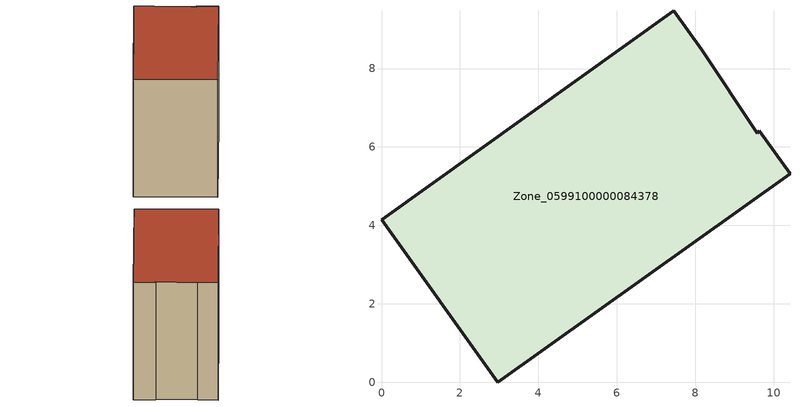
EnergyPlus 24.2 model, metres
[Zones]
Zone_0599100000084378
 floor ground (C_G): 2.96,0 0,4.14 7.45,9.47 8.16,8.48 9.59,6.35 9.64,6.41 10.42,5.32 z0
 wall outside (C_F): 10.42,5.32 9.64,6.41 9.59,6.35 8.16,8.48 7.45,9.47 0,4.14 2.96,0 10.42,5.32 z0:8.06
 roof outside (C_R): 9.64,6.41 9.59,6.35 8.16,8.48 7.45,9.47 0,4.14 2.96,0 10.42,5.32 z8.06
[BUILDING]
Pand.0599100000084378: North Axis=0; Terrain=City; Loads Convergence Tolerance Value=0.04; Temperature Convergence Tolerance Value=0.4; Solar Distribution=FullExterior; Maximum Number of Warmup Days=25; Minimum Number of Warmup Days=1
[Site:Location]
Rotterdam.The.Hague.AP_ZH_NLD Design_Conditions: Latitude=51.96; Longitude=4.45; Time Zone=1; Elevation=-4.5
[SITE:GROUNDTEMPERATURE:BUILDINGSURFACE]
18, 18, 18, 18, 18, 18, 18, 18, 18, 18, 18, 18
[MATERIAL] Thermal Absorptance=0.9; Solar Absorptance=0.7; Visible Absorptance=0.7
Name | Roughness | Thickness | Conductivity | Density | Specific Heat
G.TI.1975-1991 | MediumSmooth | 0.15 | 0.288461 | 540 | 1210
F.TI.1975-1991 | Rough | 0.3 | 0.230769 | 1920 | 840
R.TI.1975-1991 | MediumRough | 0.2 | 0.153846 | 1500 | 1000
[CONSTRUCTION]
C_G: G.TI.1975-1991
C_F: F.TI.1975-1991
C_R: R.TI.1975-1991
[ZONE]
Zone_0599100000084378: Type=1; Multiplier=1; Ceiling Height=Autocalculate; Volume=Autocalculate; Floor Area=autocalculate; Part of Total Floor Area=Yes
[ZONEINFILTRATION:DESIGNFLOWRATE]
Infil_Zone_0599100000084378: Zone or ZoneList or Space or SpaceList=Zone_0599100000084378; Schedule=AlwaysOn; Design Flow Rate Calculation Method=Flow/Area; Flow Rate per Floor Area=0.003; Constant Term Coefficient=1; Temperature Term Coefficient=0; Velocity Term Coefficient=0; Velocity Squared Term Coefficient=0
[HVACTEMPLATE:ZONE:IDEALLOADSAIRSYSTEM]
Zone_0599100000084378: Maximum Heating Supply Air Temperature=50; Minimum Cooling Supply Air Temperature=13; Maximum Heating Supply Air Humidity Ratio=0.0156; Minimum Cooling Supply Air Humidity Ratio=0.0077; Heating Limit=NoLimit; Cooling Limit=NoLimit; Dehumidification Control Type=ConstantSensibleHeatRatio; Cooling Sensible Heat Ratio=0.7; Dehumidification Setpoint=60; Humidification Control Type=None; Humidification Setpoint=30; Outdoor Air Method=None; Outdoor Air Flow Rate per Person=0.00944; Outdoor Air Flow Rate per Zone Floor Area=0; Outdoor Air Flow Rate per Zone=0; Demand Controlled Ventilation Type=None; Outdoor Air Economizer Type=NoEconomizer; Heat Recovery Type=None; Sensible Heat Recovery Effectiveness=0.7; Latent Heat Recovery Effectiveness=0.65
[ZONECONTROL:THERMOSTAT]
ThermostatControl_Zone_0599100000084378: Zone or ZoneList=Zone_0599100000084378; Control Type Schedule=DualSetpointControlType; Control 1=Thermostat_Zone_0599100000084378; Temperature Difference Between Cutout And Setpoint=0
[THERMOSTATSETPOINT:DUALSETPOINT]
Thermostat_Zone_0599100000084378: Heating Setpoint Temperature Schedule=HeatingSetpoint_Zone_0599100000084378; Cooling Setpoint Temperature Schedule=CoolingSetpoint_Zone_0599100000084378
[SCHEDULE:COMPACT]
HeatingSetpoint_Zone_0599100000084378: Through: 12/31, For: AllDays, Until: 24:00, 21
CoolingSetpoint_Zone_0599100000084378: Through: 12/31, For: AllDays, Until: 24:00, 24
DualSetpointControlType: Through: 12/31, For: AllDays, Until: 24:00, 4
AlwaysOn: Through: 12/31, For: AllDays, Until: 24:00, 1
